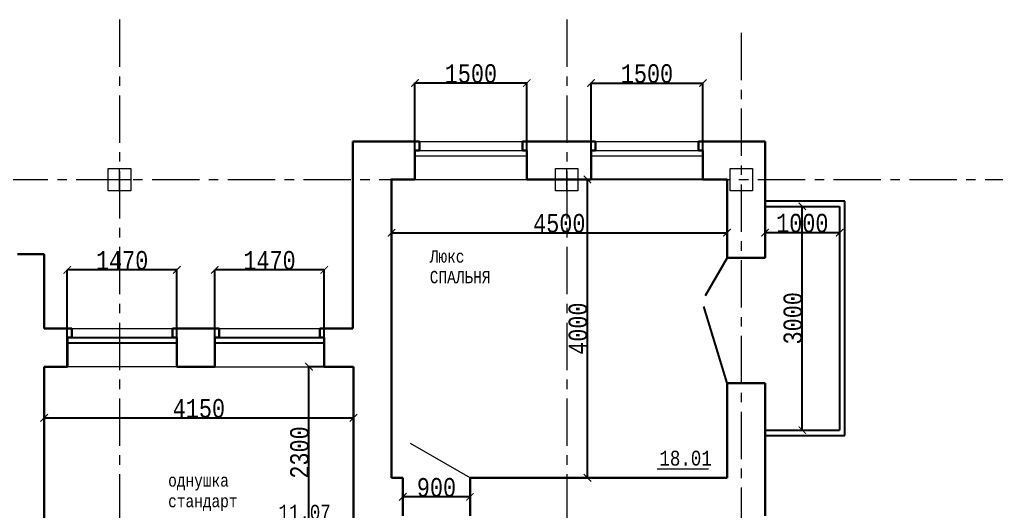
# Model space of a CAD drawing. Header units: millimetres. Extents: x -689206 to 4969298, y -1019800 to 703299.
# Drawn here: x 358637 to 371743, y 576580 to 583175 of the extents above; entities that cross this region are included whole.
import ezdxf

# ---------------------------------------------------------------- set-up
doc = ezdxf.new("R2010")
doc.units = ezdxf.units.MM
doc.linetypes.add('осеваяX2', pattern=[101.6, 63.5, -12.7, 12.7, -12.7])
for name, color, linetype, lineweight in [('б', 231, 'Continuous', 30), ('ОКНА', 250, 'Continuous', 20), ('ПЕРЕГОРОДКИ', 252, 'Continuous', 9), ('РАЗМЕРЫ', 7, 'Continuous', 9), ('стены', 7, 'Continuous', 20)]:
    doc.layers.add(name, color=color, linetype=linetype, lineweight=lineweight)
doc.styles.add('Аннотативный', font='isocteur.ttf', dxfattribs={"width": 0.7, "height": 250})
doc.dimstyles.new('Аннотативный', dxfattribs={"dimscale": 0, "dimtxt": 250, "dimasz": 100, "dimexe": 1.25, "dimexo": 0.625, "dimtad": 1, "dimdec": 0, "dimtxsty": 'Аннотативный', "dimblk": 'ARCHTICK', "dimcen": 2.5, "dimadec": 0, "dimazin": 0, "dimtfac": 1, "dimtdec": 0, "dimtmove": 0, "dimatfit": 3, "dimfxl": 1, "dimarcsym": 0})

# ---------------------------------------------------------------- blocks, each defined once
blk = doc.blocks.new('_ArchTick')
at = {"color": 0, "linetype": 'ByBlock', "const_width": 0.15}
blk.add_lwpolyline([(-0.5, -0.5), (0.5, 0.5)], dxfattribs=at)
blk = doc.blocks.new('*D366')
at = {"layer": 'Defpoints', "color": 0, "lineweight": 20, "transparency": 16777216}
for p in [(362519, 578521), (363118, 578521), (363118, 576221)]:
    blk.add_point(p, dxfattribs=at)
at = {"layer": 'стены', "color": 0, "lineweight": -2, "transparency": 16777216}
for p, q in [((363117, 578521), (362518, 578521)), ((362519, 576221), (362519, 578521)), ((363117, 576221), (362518, 576221))]:
    blk.add_line(p, q, dxfattribs=at)
at = {"layer": 'стены', "color": 0, "lineweight": -2, "transparency": 16777216, "xscale": 100, "yscale": 100, "zscale": 100}
for p, rotation in [((362519, 578521), 90), ((362519, 576221), 270)]:
    blk.add_blockref('_ArchTick', p, dxfattribs=dict(at, rotation=rotation))
at = {"layer": 'стены', "color": 0, "transparency": 16777216, "insert": (362394, 577371), "char_height": 250, "attachment_point": 5, "rotation": 90, "style": 'Аннотативный'}
blk.add_mtext('2300', dxfattribs=at)
blk = doc.blocks.new('*D367')
at = {"layer": 'Defpoints', "color": 0, "lineweight": 20, "transparency": 16777216}
for p in [(363118, 577835), (358968, 577821), (363118, 577821)]:
    blk.add_point(p, dxfattribs=at)
at = {"layer": 'стены', "color": 0, "lineweight": -2, "transparency": 16777216}
for p, q in [((358968, 577821), (358968, 577837)), ((358968, 577835), (363118, 577835)), ((363118, 577821), (363118, 577837))]:
    blk.add_line(p, q, dxfattribs=at)
at = {"layer": 'стены', "color": 0, "lineweight": -2, "transparency": 16777216, "xscale": 100, "yscale": 100, "zscale": 100, "rotation": 180}
blk.add_blockref('_ArchTick', (358968, 577835), dxfattribs=at)
at = {"layer": 'стены', "color": 0, "lineweight": -2, "transparency": 16777216, "xscale": 100, "yscale": 100, "zscale": 100}
blk.add_blockref('_ArchTick', (363118, 577835), dxfattribs=at)
at = {"layer": 'стены', "color": 0, "transparency": 16777216, "insert": (361043, 577961), "char_height": 250, "attachment_point": 5, "style": 'Аннотативный'}
blk.add_mtext('4150', dxfattribs=at)
blk = doc.blocks.new('*D372')
at = {"layer": 'Defpoints', "color": 0, "lineweight": 20, "transparency": 16777216}
for p in [(363628, 580317), (368128, 580317), (368128, 580317)]:
    blk.add_point(p, dxfattribs=at)
at = {"layer": 'стены', "color": 0, "lineweight": -2, "transparency": 16777216}
for p, q in [((363628, 580317), (363628, 580318)), ((363628, 580317), (368128, 580317)), ((368128, 580317), (368128, 580318))]:
    blk.add_line(p, q, dxfattribs=at)
at = {"layer": 'стены', "color": 0, "lineweight": -2, "transparency": 16777216, "xscale": 100, "yscale": 100, "zscale": 100, "rotation": 180}
blk.add_blockref('_ArchTick', (363628, 580317), dxfattribs=at)
at = {"layer": 'стены', "color": 0, "lineweight": -2, "transparency": 16777216, "xscale": 100, "yscale": 100, "zscale": 100}
blk.add_blockref('_ArchTick', (368128, 580317), dxfattribs=at)
at = {"layer": 'стены', "color": 0, "transparency": 16777216, "insert": (365878, 580442), "char_height": 250, "attachment_point": 5, "style": 'Аннотативный'}
blk.add_mtext('4500', dxfattribs=at)
blk = doc.blocks.new('*D373')
at = {"layer": 'Defpoints', "color": 0, "lineweight": 20, "transparency": 16777216}
for p in [(366255, 581031), (368128, 581031), (368128, 577031)]:
    blk.add_point(p, dxfattribs=at)
at = {"layer": 'стены', "color": 0, "lineweight": -2, "transparency": 16777216}
for p, q in [((368128, 581031), (366254, 581031)), ((366255, 577031), (366255, 581031)), ((368128, 577031), (366254, 577031))]:
    blk.add_line(p, q, dxfattribs=at)
at = {"layer": 'стены', "color": 0, "lineweight": -2, "transparency": 16777216, "xscale": 100, "yscale": 100, "zscale": 100}
for p, rotation in [((366255, 581031), 90), ((366255, 577031), 270)]:
    blk.add_blockref('_ArchTick', p, dxfattribs=dict(at, rotation=rotation))
at = {"layer": 'стены', "color": 0, "transparency": 16777216, "insert": (366130, 579031), "char_height": 250, "attachment_point": 5, "rotation": 90, "style": 'Аннотативный'}
blk.add_mtext('4000', dxfattribs=at)
blk = doc.blocks.new('*D420')
at = {"layer": 'Defpoints', "color": 0, "lineweight": 20, "transparency": 16777216}
for p in [(363780, 576776), (363780, 576776), (364680, 576776)]:
    blk.add_point(p, dxfattribs=at)
at = {"layer": 'стены', "color": 0, "lineweight": -2, "transparency": 16777216}
for p, q in [((363780, 576777), (363780, 576778)), ((364680, 576776), (363780, 576776)), ((364680, 576777), (364680, 576778))]:
    blk.add_line(p, q, dxfattribs=at)
at = {"layer": 'стены', "color": 0, "lineweight": -2, "transparency": 16777216, "xscale": 100, "yscale": 100, "zscale": 100, "rotation": 180}
blk.add_blockref('_ArchTick', (363780, 576776), dxfattribs=at)
at = {"layer": 'стены', "color": 0, "lineweight": -2, "transparency": 16777216, "xscale": 100, "yscale": 100, "zscale": 100}
blk.add_blockref('_ArchTick', (364680, 576776), dxfattribs=at)
at = {"layer": 'стены', "color": 0, "transparency": 16777216, "insert": (364230, 576902), "char_height": 250, "attachment_point": 5, "style": 'Аннотативный'}
blk.add_mtext('900', dxfattribs=at)
blk = doc.blocks.new('*D425')
at = {"layer": 'Defpoints', "color": 0, "linetype": 'ByBlock', "lineweight": 20, "transparency": 16777216}
for p in [(368638, 580670), (369638, 580670), (369638, 580318)]:
    blk.add_point(p, dxfattribs=at)
at = {"layer": 'б', "color": 0, "linetype": 'ByBlock', "lineweight": -2, "transparency": 16777216}
for p, q in [((368638, 580670), (368638, 580317)), ((369638, 580670), (369638, 580317)), ((368638, 580318), (369638, 580318))]:
    blk.add_line(p, q, dxfattribs=at)
at = {"layer": 'б', "color": 0, "linetype": 'ByBlock', "lineweight": -2, "transparency": 16777216, "xscale": 100, "yscale": 100, "zscale": 100, "rotation": 180}
blk.add_blockref('_ArchTick', (368638, 580318), dxfattribs=at)
at = {"layer": 'б', "color": 0, "linetype": 'ByBlock', "lineweight": -2, "transparency": 16777216, "xscale": 100, "yscale": 100, "zscale": 100}
blk.add_blockref('_ArchTick', (369638, 580318), dxfattribs=at)
at = {"layer": 'б', "color": 0, "linetype": 'ByBlock', "lineweight": 25, "transparency": 16777216, "insert": (369138, 580444), "char_height": 250, "attachment_point": 5, "style": 'Аннотативный'}
blk.add_mtext('1000', dxfattribs=at)
blk = doc.blocks.new('*D426')
at = {"layer": 'Defpoints', "color": 0, "linetype": 'ByBlock', "lineweight": 20, "transparency": 16777216}
for p in [(368638, 580670), (369138, 580670), (368638, 577670)]:
    blk.add_point(p, dxfattribs=at)
at = {"layer": 'б', "color": 0, "linetype": 'ByBlock', "lineweight": -2, "transparency": 16777216}
for p, q in [((368639, 580670), (369139, 580670)), ((369138, 577670), (369138, 580670)), ((368639, 577670), (369139, 577670))]:
    blk.add_line(p, q, dxfattribs=at)
at = {"layer": 'б', "color": 0, "linetype": 'ByBlock', "lineweight": -2, "transparency": 16777216, "xscale": 100, "yscale": 100, "zscale": 100}
for p, rotation in [((369138, 580670), 90), ((369138, 577670), 270)]:
    blk.add_blockref('_ArchTick', p, dxfattribs=dict(at, rotation=rotation))
at = {"layer": 'б', "color": 0, "linetype": 'ByBlock', "lineweight": 25, "transparency": 16777216, "insert": (369013, 579170), "char_height": 250, "attachment_point": 5, "rotation": 90, "style": 'Аннотативный'}
blk.add_mtext('3000', dxfattribs=at)
blk = doc.blocks.new('*D451')
at = {"layer": 'Defpoints', "color": 0, "linetype": 'ByBlock', "lineweight": 20, "transparency": 16777216}
for p in [(359278, 579819), (359278, 578521), (360748, 578521)]:
    blk.add_point(p, dxfattribs=at)
at = {"layer": 'ПЕРЕГОРОДКИ', "color": 0, "linetype": 'ByBlock', "lineweight": -2, "transparency": 16777216}
for p, q in [((359278, 578522), (359278, 579820)), ((360748, 579819), (359278, 579819)), ((360748, 578522), (360748, 579820))]:
    blk.add_line(p, q, dxfattribs=at)
at = {"layer": 'ПЕРЕГОРОДКИ', "color": 0, "linetype": 'ByBlock', "lineweight": -2, "transparency": 16777216, "xscale": 100, "yscale": 100, "zscale": 100, "rotation": 180}
blk.add_blockref('_ArchTick', (359278, 579819), dxfattribs=at)
at = {"layer": 'ПЕРЕГОРОДКИ', "color": 0, "linetype": 'ByBlock', "lineweight": -2, "transparency": 16777216, "xscale": 100, "yscale": 100, "zscale": 100}
blk.add_blockref('_ArchTick', (360748, 579819), dxfattribs=at)
at = {"layer": 'ПЕРЕГОРОДКИ', "color": 0, "linetype": 'ByBlock', "lineweight": 13, "transparency": 16777216, "insert": (360013, 579945), "char_height": 250, "attachment_point": 5, "style": 'Аннотативный'}
blk.add_mtext('1470', dxfattribs=at)
blk = doc.blocks.new('*D444')
at = {"layer": 'Defpoints', "color": 0, "linetype": 'ByBlock', "lineweight": 20, "transparency": 16777216}
for p in [(361255, 579819), (361255, 578521), (362725, 578521)]:
    blk.add_point(p, dxfattribs=at)
at = {"layer": 'ПЕРЕГОРОДКИ', "color": 0, "linetype": 'ByBlock', "lineweight": -2, "transparency": 16777216}
for p, q in [((361255, 578522), (361255, 579820)), ((362725, 579819), (361255, 579819)), ((362725, 578522), (362725, 579820))]:
    blk.add_line(p, q, dxfattribs=at)
at = {"layer": 'ПЕРЕГОРОДКИ', "color": 0, "linetype": 'ByBlock', "lineweight": -2, "transparency": 16777216, "xscale": 100, "yscale": 100, "zscale": 100, "rotation": 180}
blk.add_blockref('_ArchTick', (361255, 579819), dxfattribs=at)
at = {"layer": 'ПЕРЕГОРОДКИ', "color": 0, "linetype": 'ByBlock', "lineweight": -2, "transparency": 16777216, "xscale": 100, "yscale": 100, "zscale": 100}
blk.add_blockref('_ArchTick', (362725, 579819), dxfattribs=at)
at = {"layer": 'ПЕРЕГОРОДКИ', "color": 0, "linetype": 'ByBlock', "lineweight": 13, "transparency": 16777216, "insert": (361990, 579945), "char_height": 250, "attachment_point": 5, "style": 'Аннотативный'}
blk.add_mtext('1470', dxfattribs=at)
blk = doc.blocks.new('*D445')
at = {"layer": 'Defpoints', "color": 0, "linetype": 'ByBlock', "lineweight": 20, "transparency": 16777216}
for p in [(363942, 582324), (363942, 581031), (365442, 581031)]:
    blk.add_point(p, dxfattribs=at)
at = {"layer": 'ПЕРЕГОРОДКИ', "color": 0, "linetype": 'ByBlock', "lineweight": -2, "transparency": 16777216}
for p, q in [((363942, 581032), (363942, 582325)), ((365442, 582324), (363942, 582324)), ((365442, 581032), (365442, 582325))]:
    blk.add_line(p, q, dxfattribs=at)
at = {"layer": 'ПЕРЕГОРОДКИ', "color": 0, "linetype": 'ByBlock', "lineweight": -2, "transparency": 16777216, "xscale": 100, "yscale": 100, "zscale": 100, "rotation": 180}
blk.add_blockref('_ArchTick', (363942, 582324), dxfattribs=at)
at = {"layer": 'ПЕРЕГОРОДКИ', "color": 0, "linetype": 'ByBlock', "lineweight": -2, "transparency": 16777216, "xscale": 100, "yscale": 100, "zscale": 100}
blk.add_blockref('_ArchTick', (365442, 582324), dxfattribs=at)
at = {"layer": 'ПЕРЕГОРОДКИ', "color": 0, "linetype": 'ByBlock', "lineweight": 13, "transparency": 16777216, "insert": (364692, 582449), "char_height": 250, "attachment_point": 5, "style": 'Аннотативный'}
blk.add_mtext('1500', dxfattribs=at)
blk = doc.blocks.new('*D446')
at = {"layer": 'Defpoints', "color": 0, "linetype": 'ByBlock', "lineweight": 20, "transparency": 16777216}
for p in [(367804, 582324), (366304, 581031), (367804, 581029)]:
    blk.add_point(p, dxfattribs=at)
at = {"layer": 'ПЕРЕГОРОДКИ', "color": 0, "linetype": 'ByBlock', "lineweight": -2, "transparency": 16777216}
for p, q in [((366304, 581032), (366304, 582325)), ((366304, 582324), (367804, 582324)), ((367804, 581030), (367804, 582325))]:
    blk.add_line(p, q, dxfattribs=at)
at = {"layer": 'ПЕРЕГОРОДКИ', "color": 0, "linetype": 'ByBlock', "lineweight": -2, "transparency": 16777216, "xscale": 100, "yscale": 100, "zscale": 100, "rotation": 180}
blk.add_blockref('_ArchTick', (366304, 582324), dxfattribs=at)
at = {"layer": 'ПЕРЕГОРОДКИ', "color": 0, "linetype": 'ByBlock', "lineweight": -2, "transparency": 16777216, "xscale": 100, "yscale": 100, "zscale": 100}
blk.add_blockref('_ArchTick', (367804, 582324), dxfattribs=at)
at = {"layer": 'ПЕРЕГОРОДКИ', "color": 0, "linetype": 'ByBlock', "lineweight": 13, "transparency": 16777216, "insert": (367054, 582449), "char_height": 250, "attachment_point": 5, "style": 'Аннотативный'}
blk.add_mtext('1500', dxfattribs=at)

msp = doc.modelspace()

# ---------------------------------------------------------------- linework, layer by layer
at = {"layer": 'б', "color": 18, "linetype": 'ByBlock', "lineweight": 25, "true_color": 0x000000}
for p, q in [((369708.1, 580740.4), (368638.1, 580740.4)), ((369708.1, 580670.4), (369708.1, 580740.4)), ((368638.1, 580670.4), (369638.1, 580670.4)), ((369638.1, 580670.4), (369638.1, 577670.4)), ((369708.1, 577600.4), (369708.1, 580670.4)), ((368128.1, 579980.2), (367835.3, 579473.1)), ((368128.1, 578300.2), (367818.5, 579326.6)), ((368638.1, 577670.4), (369638.1, 577670.4)), ((368638.1, 577600.4), (369638.1, 577600.4)), ((369638.1, 577600.4), (369708.1, 577600.4))]:
    msp.add_line(p, q, dxfattribs=at)
at = {"layer": 'б', "color": 18, "linetype": 'ByBlock', "lineweight": 30, "true_color": 0x000000}
for p, q in [((368128.1, 579980.2), (368638.1, 579980.2)), ((368128.1, 578300.2), (368638.1, 578300.2))]:
    msp.add_line(p, q, dxfattribs=at)
at = {"layer": 'ОКНА'}
for p, q in [((364002, 581419.3), (365382, 581419.3)), ((366364.1, 581419.3), (367744.1, 581419.3)), ((363942, 581349.3), (365442, 581349.3)), ((366304.1, 581349.3), (367804.1, 581349.3))]:
    msp.add_line(p, q, dxfattribs=at)
at = {"layer": 'РАЗМЕРЫ', "lineweight": 30}
for p, q in [((364002, 581419.3), (364002, 581539.3)), ((364002, 581539.3), (364002, 581419.3)), ((365382, 581419.3), (365382, 581539.3)), ((366364.1, 581419.3), (366364.1, 581539.3)), ((366364.1, 581539.3), (366364.1, 581419.3)), ((367744.1, 581419.3), (367744.1, 581539.3)), ((363942, 581419.3), (364002, 581419.3)), ((365442, 581419.3), (365382, 581419.3)), ((366304.1, 581419.3), (366364.1, 581419.3)), ((367804.1, 581419.3), (367744.1, 581419.3))]:
    msp.add_line(p, q, dxfattribs=at)
at = {"layer": 'РАЗМЕРЫ'}
for p, q in [((364002, 581539.3), (365382, 581539.3)), ((366364.1, 581539.3), (367744.1, 581539.3)), ((363942, 581031.4), (365442, 581031.4)), ((366304.1, 581031.4), (367804.1, 581031.4)), ((359338.4, 579031.3), (360688.4, 579031.3)), ((361315.1, 579031.3), (362665.1, 579031.3)), ((360748.4, 578521.4), (359278.4, 578521.4)), ((361255.1, 578521.4), (362725.1, 578521.4))]:
    msp.add_line(p, q, dxfattribs=at)
at = {"layer": 'РАЗМЕРЫ', "color": 114, "true_color": 0x139b48}
msp.add_line((367192.2, 577152.2), (367881.4, 577152.2), dxfattribs=at)
at = {"layer": 'стены', "color": 1, "linetype": 'осеваяX2', "lineweight": 15, "ltscale": 10}
for p, q in [((359978, 583174.8), (359978, 539027.3)), ((365978, 583174.8), (365978, 538879.3)), ((368318.1, 582996.8), (368318.1, 538701.3)), ((347206.1, 581029.3), (396128, 581029.3)), ((365828, 581029.3), (366128, 581029.3))]:
    msp.add_line(p, q, dxfattribs=at)
at = {"layer": 'стены', "lineweight": 30}
for p, q in [((364002, 581539.3), (363110.1, 581539.3)), ((363110.1, 581539.3), (363110.1, 579031.3)), ((366364.1, 581539.3), (365382, 581539.3)), ((368638.1, 581539.3), (367744.1, 581539.3)), ((368638.1, 579980.2), (368638.1, 581539.3)), ((363942, 581031.4), (363942, 581419.3)), ((365442, 581031.4), (365442, 581419.3)), ((366304.1, 581031.4), (366304.1, 581419.3)), ((367804.1, 581031.4), (367804.1, 581419.3)), ((363620.1, 581031.4), (363942, 581031.4)), ((363628.1, 581031.4), (363628.1, 577031.4)), ((365442, 581031.4), (366304.1, 581031.4)), ((367804.1, 581031.4), (368128.1, 581031.4)), ((368128.1, 581031.4), (368128.1, 579980.2)), ((358608.1, 580031.4), (358968.1, 580031.4)), ((358968.1, 579031.3), (358968.1, 580031.4)), ((359338.4, 579031.3), (358968.1, 579031.3)), ((359338.4, 578911.3), (359338.4, 579031.3)), ((361315.1, 579031.3), (360688.4, 579031.3)), ((360688.4, 578911.3), (360688.4, 579031.3)), ((361315.1, 578911.3), (361315.1, 579031.3)), ((363110.1, 579031.3), (362665.1, 579031.3)), ((362665.1, 578911.3), (362665.1, 579031.3)), ((359278.4, 578911.3), (359338.4, 578911.3)), ((359278.4, 578911.3), (359278.4, 578521.4)), ((360688.4, 578911.3), (360748.4, 578911.3)), ((361255.1, 578911.3), (361315.1, 578911.3)), ((362665.1, 578911.3), (362725.1, 578911.3)), ((362725.1, 578911.3), (362725.1, 578521.4)), ((359278.4, 578521.4), (358968.1, 578521.4)), ((358968.1, 575221.4), (358968.1, 578521.4)), ((361255.1, 578521.4), (360748.4, 578521.4)), ((363118.1, 578521.4), (362725.1, 578521.4)), ((363118.1, 576221.4), (363118.1, 578521.4)), ((368128.1, 578300.2), (368128.1, 577031.4)), ((368638.1, 576521.4), (368638.1, 578300.2)), ((363628.1, 577031.4), (363780.1, 577031.4)), ((363780.1, 577031.4), (363780.1, 576521.4)), ((364680.1, 577031.4), (368128.1, 577031.4)), ((368128.1, 577031.4), (364680.1, 577031.4)), ((364680.1, 577031.4), (364680.1, 576521.4))]:
    msp.add_line(p, q, dxfattribs=at)
at = {"layer": 'стены'}
for p, q in [((359978, 580879.3), (359978, 581179.3)), ((365978, 580879.3), (365978, 581179.3)), ((359828, 581029.3), (360128, 581029.3)), ((365828, 581029.3), (366128, 581029.3)), ((368128.1, 581029.3), (367804.1, 581029.3)), ((359118.1, 579031.3), (359338.4, 579031.3)), ((364680.1, 577031.4), (363879.5, 577493.6)), ((363628.1, 577031.4), (363780.1, 577031.4))]:
    msp.add_line(p, q, dxfattribs=at)
at = {"layer": 'стены', "lineweight": 25}
for p, q in [((359338.4, 578911.3), (360688.4, 578911.3)), ((361315.1, 578911.3), (362665.1, 578911.3)), ((359278.4, 578841.3), (360748.4, 578841.3)), ((361255.1, 578841.3), (362725.1, 578841.3))]:
    msp.add_line(p, q, dxfattribs=at)
at = {"layer": 'стены', "color": 4, "lineweight": 25}
for p, q in [((360748.4, 578911.3), (360748.4, 578521.4)), ((362725.1, 578911.3), (362725.1, 578521.4))]:
    msp.add_line(p, q, dxfattribs=at)
at = {"layer": 'стены', "color": 18, "lineweight": 30, "true_color": 0x000000}
for p, q in [((360748.4, 578911.3), (360748.4, 578521.4)), ((361255.1, 578911.3), (361255.1, 578521.4))]:
    msp.add_line(p, q, dxfattribs=at)
at = {"layer": 'стены', "color": 240, "true_color": 0xed1f24}
for points in [[(359828, 581179.3), (360128, 581179.3), (360128, 580879.3), (359828, 580879.3)], [(365828, 581179.3), (366128, 581179.3), (366128, 580879.3), (365828, 580879.3)], [(368168.1, 581179.3), (368468.1, 581179.3), (368468.1, 580879.3), (368168.1, 580879.3)]]:
    msp.add_lwpolyline(points, close=True, dxfattribs=at)

# ---------------------------------------------------------------- texts
at = {"char_height": 165.8, "width": 766.271, "attachment_point": 1, "style": 'Аннотативный'}
for s, insert in [('Люкс\\PСПАЛЬНЯ', (364140.4, 580082)), ('однушка \\Pстандарт', (360630.8, 577078.7))]:
    msp.add_mtext(s, dxfattribs=dict(at, insert=insert))
at = {"layer": 'РАЗМЕРЫ', "color": 114, "true_color": 0x139b48, "char_height": 200, "width": 656.117, "attachment_point": 1, "style": 'Аннотативный'}
for s, insert in [('18.01', (367221.5, 577395)), ('11.07', (362110.3, 576669.7))]:
    msp.add_mtext(s, dxfattribs=dict(at, insert=insert))

# ---------------------------------------------------------------- dimensions: what is measured, and where the dimension line sits
at = {"layer": 'б', "color": 18, "linetype": 'ByBlock', "lineweight": 25, "true_color": 0x000000}
for p1, p2, distance, picture, middle in [((368638.1, 577670.4), (368638.1, 580670.4), -500, '*D426', (369012.5, 579170.4)), ((368638.1, 580670.4), (369638.1, 580670.4), -352.3, '*D425', (369138.1, 580443.7))]:
    dim = msp.add_aligned_dim(p1=p1, p2=p2, distance=distance, dimstyle='Аннотативный', dxfattribs=at)
    dim.commit()
    dim.dimension.update_dxf_attribs({"geometry": picture, "text_midpoint": middle})
at = {"layer": 'ПЕРЕГОРОДКИ', "color": 18, "linetype": 'ByBlock', "lineweight": 13, "true_color": 0x000000}
for base, p1, p2, picture, middle in [((363942, 582323.5), (365442, 581031.4), (363942, 581031.4), '*D445', (364692, 582449.2)), ((367804.1, 582323.5), (366304.1, 581031.4), (367804.1, 581029.3), '*D446', (367054.1, 582449.2)), ((359278.4, 579818.9), (360748.4, 578521.4), (359278.4, 578521.4), '*D451', (360013.4, 579944.5)), ((361255.1, 579818.9), (362725.1, 578521.4), (361255.1, 578521.4), '*D444', (361990.1, 579944.5))]:
    dim = msp.add_linear_dim(base=base, p1=p1, p2=p2, dimstyle='Аннотативный', dxfattribs=at)
    dim.commit()
    dim.dimension.update_dxf_attribs({"geometry": picture, "text_midpoint": middle})
at = {"layer": 'стены'}
for p1, p2, distance, picture, middle in [((368128.1, 577031.4), (368128.1, 581031.4), 1873, '*D373', (366129.6, 579031.4)), ((363628.1, 580316.9), (368128.1, 580316.9), 0, '*D372', (365878.1, 580442.5)), ((363118.1, 576221.4), (363118.1, 578521.4), 598.7, '*D366', (362393.7, 577371.4)), ((358968.1, 577820.6), (363118.1, 577820.6), 14.7, '*D367', (361043.1, 577960.9)), ((364680.1, 576776.4), (363780.1, 576776.4), 0, '*D420', (364230.1, 576902))]:
    dim = msp.add_aligned_dim(p1=p1, p2=p2, distance=distance, dimstyle='Аннотативный', dxfattribs=at)
    dim.commit()
    dim.dimension.update_dxf_attribs({"geometry": picture, "text_midpoint": middle})

doc.saveas('drawing.dxf')
